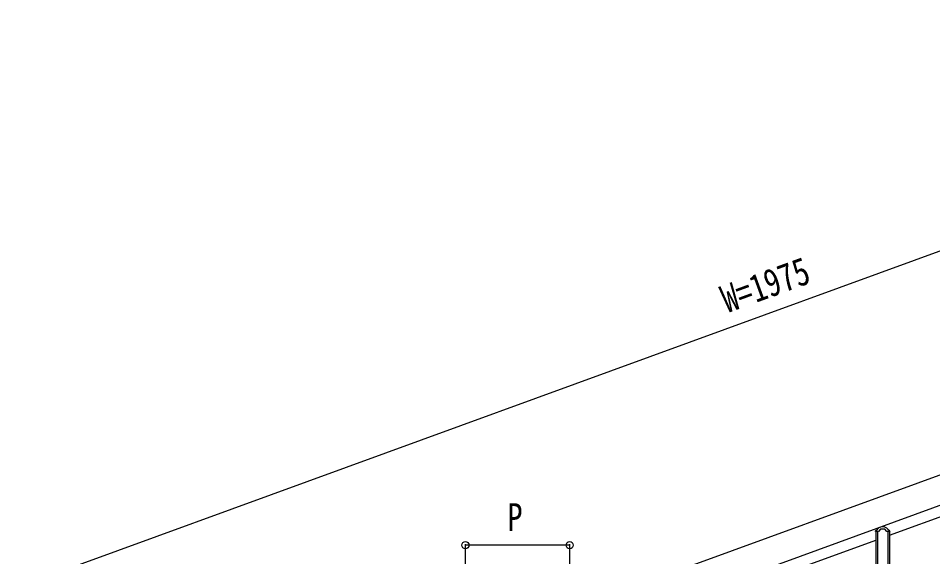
# Model space of a CAD drawing. Units: millimetres, scale not verified. Extents: x -4205 to 4205, y -2970 to 2970.
# Drawn here: x -396 to 691, y 614 to 1254 of the extents above; entities that cross this region are included whole.
import ezdxf
from ezdxf.enums import TextEntityAlignment as Align

# ---------------------------------------------------------------- set-up
doc = ezdxf.new("R2010")
doc.units = ezdxf.units.MM
doc.header["$LTSCALE"] = 12
doc.layers.add('0-4_YKK_A1', color=4, linetype='Continuous')
doc.layers.add('0-5_YKK_D', color=6, linetype='Continuous')
doc.styles.add('ＭＳ ゴシック', font='')
doc.styles.get('ＭＳ ゴシック').set_extended_font_data('MS Gothic')

msp = doc.modelspace()

# ---------------------------------------------------------------- linework, layer by layer
at = {"layer": '0-4_YKK_A1'}
for p, q in [((-294.53, 313.56), (1552.94, 985.99)), ((-176.93, 392.55), (1412.09, 970.9)), ((639.94, 639.85), (747.98, 679.17)), ((623.56, 644.47), (623.6, 645.14)), ((623.8, 644.26), (623.76, 644.26)), ((623.77, 645.49), (625.79, 647.24)), ((625.78, 644.26), (623.8, 644.26)), ((623.94, 644.26), (623.94, 4.26)), ((626.03, 644.26), (625.78, 644.26)), ((625.79, 647.24), (626.83, 648.14)), ((625.94, 644.26), (625.94, 4.26)), ((626.84, 644.26), (626.03, 644.26)), ((629.34, 647.26), (626.84, 644.26)), ((626.84, 644.26), (626.84, 644.26)), ((628.69, 646.48), (627.69, 645.28)), ((627.69, 645.28), (627.69, 645.28)), ((628.69, 646.48), (628.69, 646.48)), ((634.54, 647.26), (629.34, 647.26)), ((637.04, 644.26), (634.54, 647.26)), ((635.19, 646.48), (635.19, 646.48)), ((636.19, 645.28), (635.19, 646.48)), ((636.19, 645.28), (636.19, 645.28)), ((637.04, 644.26), (637.04, 644.26)), ((637.85, 644.26), (637.04, 644.26)), ((637.06, 648.14), (638.1, 647.24)), ((638.11, 644.26), (637.85, 644.26)), ((637.94, 644.26), (637.94, 4.26)), ((638.1, 647.24), (640.12, 645.49)), ((640.09, 644.26), (638.11, 644.26)), ((639.94, 644.26), (639.94, 4.26)), ((640.13, 644.26), (640.09, 644.26)), ((640.29, 645.14), (640.33, 644.47)), ((515.9, 594.7), (623.94, 634.03))]:
    msp.add_line(p, q, dxfattribs=at)
for centre, radius, start, end in [((623.76, 644.46), 0.2, 176.5, 270), ((624.1, 645.11), 0.5, 131, 176.5), ((631.94, 642.26), 7.8, 49, 131), ((639.79, 645.11), 0.5, 3.5, 49), ((640.13, 644.46), 0.2, 270, 3.5)]:
    msp.add_arc(centre, radius, start, end, dxfattribs=at)
at = {"layer": '0-5_YKK_D'}
for p, q in [((-395.87, 578.9), (1460.02, 1254.39)), ((135.79, 516.94), (135.79, 629.12)), ((259.82, 628.12), (135.79, 628.12)), ((259.82, 562.09), (259.82, 629.12))]:
    msp.add_line(p, q, dxfattribs=at)
for centre in [(135.79, 628.12), (259.82, 628.12)]:
    msp.add_circle(centre, 4.25, dxfattribs=at)

# ---------------------------------------------------------------- texts
at = {"layer": '0-5_YKK_D', "style": 'ＭＳ ゴシック', "width": 0.8}
msp.add_text('W=1975', height=32.99, rotation=20, dxfattribs=at).set_placement((450.74, 894.5), align=Align.BOTTOM_LEFT)
msp.add_text('P', height=32.99, dxfattribs=at).set_placement((185.81, 635.12), align=Align.BOTTOM_LEFT)

doc.saveas('drawing.dxf')
